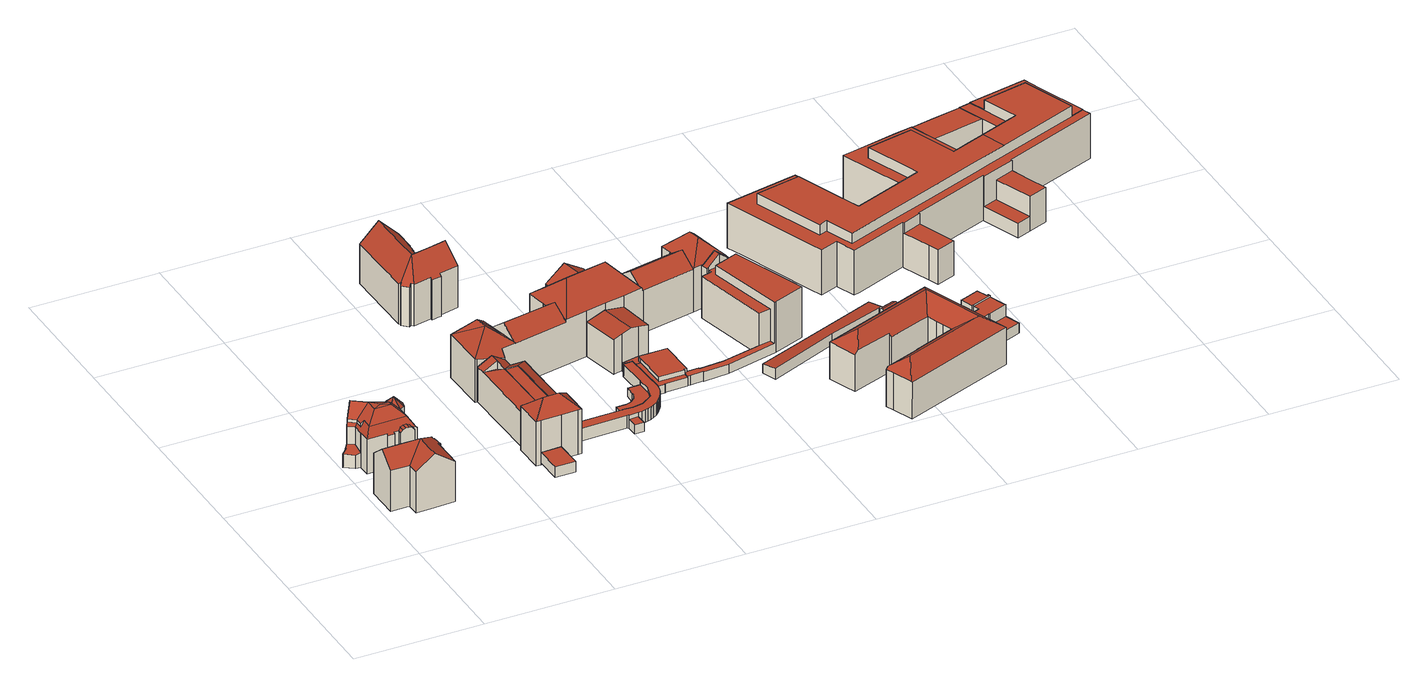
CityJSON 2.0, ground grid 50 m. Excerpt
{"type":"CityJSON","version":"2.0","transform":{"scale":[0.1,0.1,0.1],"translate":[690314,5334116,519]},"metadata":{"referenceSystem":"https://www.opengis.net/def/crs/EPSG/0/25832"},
"CityObjects":{
"building1":{"type":"Building","attributes":{"Gemeindeschluessel":"09162000","HoeheDach":"542.430","HoeheGrund":"520.600","Methode":"2000","NiedrigsteTraufeDesGebaeudes":"536.010","Geometrietyp2DReferenz":"3000","function":"31001_1000","roofType":"3100","measuredHeight":21.83,"storeysAboveGround":3},"geometry":[{"type":"MultiSurface","lod":"2","boundaries":[[[0,1,2,3,4,5]],[[6,7,8,9,10,11]],[[12,13,14,15,16,17]],[[18,19,20,21]],[[2,22,23,24,25,20,19,26,27,28,29,30,31,3]],[[32,26,19,18]],[[3,31,30,8,33,4]],[[1,34,35,23,22,2]],[[36,25,24,37]],[[9,8,30,38,39,10]],[[10,39,17,16,40,11]],[[4,33,8,7,41,5]],[[29,28,27,42,43,44,45,46]],[[47,48,49,50]],[[36,37,35,34,1,0,5,41,7,6,11,40,16,15,14,51,47,50,52,45,44,43,42,32,18,21]],[[37,24,23,35]],[[45,52,50,49,53,46]],[[21,20,25,36]],[[42,27,26,32]],[[51,14,13,54,48,47]],[[38,30,29,46,53,49,48,54,13,12,17,39]]],"semantics":{"surfaces":[{"type":"WallSurface"},{"type":"RoofSurface"},{"type":"GroundSurface"}],"values":[0,0,0,0,1,0,1,0,0,1,0,0,0,0,2,0,0,0,0,0,1]}}]},
"building2":{"type":"Building","attributes":{"Gemeindeschluessel":"09162000","HoeheDach":"542.230","HoeheGrund":"520.967","Methode":"2000","NiedrigsteTraufeDesGebaeudes":"526.419","Geometrietyp2DReferenz":"3000","function":"31001_3000","roofType":"3400","measuredHeight":21.26,"storeysAboveGround":3},"geometry":[{"type":"MultiSurface","lod":"2","boundaries":[[[55,56,57,58]],[[59,60,61,62]],[[63,64,65,66]],[[67,68,69,70]],[[62,61,71,72]],[[73,74,75,76]],[[77,78,79,80,81,82,83,84,85,86,87,88,89,90,91,92,93,94,95,96,97,59,62,72,98,99,100,101,102,103,67,70,104,105,106,107,108,109,110,111,112,113,114,115,116,117,118,119,120,63,66]],[[111,110,121,122,123,124]],[[125,126,127,128]],[[129,71,61,130,131,132,74,73]],[[103,133,68,67]],[[118,117,134,135,136,137]],[[138,139,140,141,142,143,144,145,146,147,148,149,150,151,152,153,154]],[[155,156,157]],[[158,159,160]],[[63,120,126,125,64]],[[161,162,95,94]],[[111,124,163,112]],[[164,165,166,167]],[[162,168,96,95]],[[104,169,170,105]],[[153,171,172,130]],[[171,159,158]],[[167,151,150,164]],[[173,174,175,156]],[[70,69,169,104]],[[137,136,176,177,178,156]],[[138,154,179,91,90]],[[82,146,145,83]],[[180,181,156]],[[171,158,172]],[[79,78,165,164,150,149]],[[182,176,136,135]],[[171,153,152,155,159]],[[102,183,133,103]],[[151,173,152]],[[84,144,143,85]],[[184,185,186,170,169,69,68,133,183,187]],[[188,189,190,191,192,193,194]],[[114,178,177,115]],[[92,195,196,56,55,197,198,93]],[[74,199,200,75]],[[175,127,126,180,156]],[[159,157,184,160]],[[88,140,139,89]],[[99,194,193,100]],[[157,122,121,201,202,203,185,184]],[[77,66,65,128,127,175]],[[142,141,87,86]],[[108,202,201,109]],[[112,163,204,113]],[[98,72,71,129,189,188]],[[190,73,76,191]],[[89,139,138,90]],[[152,156,155]],[[85,143,142,86]],[[148,147,81,80]],[[109,201,121,110]],[[81,147,146,82]],[[196,195,205,206]],[[101,192,191,76,75,200,207,187,183,102]],[[197,55,58,208]],[[160,184,187,207]],[[119,118,137,181]],[[159,155,157]],[[189,129,73,190]],[[128,65,64,125]],[[92,91,179,205,195]],[[156,178,204,163]],[[98,188,194,99]],[[79,149,148,80]],[[116,209,134,117]],[[131,210,132]],[[120,119,181,180,126]],[[93,198,161,94]],[[132,210,199,74]],[[152,173,156]],[[83,145,144,84]],[[199,160,207,200]],[[96,168,211,97]],[[56,196,206,57]],[[211,60,59,97]],[[157,123,122]],[[198,197,208,161]],[[166,174,173,151,167]],[[135,134,209,182]],[[87,141,140,88]],[[172,158,160]],[[107,106,186,185,203]],[[210,131,130,172,160,199]],[[107,203,202,108]],[[105,170,186,106]],[[113,204,178,114]],[[78,77,175,174,166,165]],[[116,115,177,176,182,209]],[[100,193,192,101]],[[211,168,162,161,208,58,57,206,205,179,154,153,130,61,60]],[[181,137,156]],[[156,163,124,123,157]]],"semantics":{"surfaces":[{"type":"RoofSurface"},{"type":"WallSurface"},{"type":"GroundSurface"}],"values":[0,1,1,1,1,0,2,1,1,0,1,1,0,0,0,1,1,1,0,1,1,0,0,1,0,1,0,1,1,0,0,1,1,0,1,1,1,0,0,1,1,1,0,0,1,1,0,1,1,1,1,1,1,1,0,1,1,1,1,0,1,0,0,1,0,1,0,1,0,1,1,1,1,1,1,1,0,1,0,1,0,1,1,0,1,0,1,0,1,0,1,1,1,1,1,1,0,0,0]}}]},
"building3":{"type":"Building","attributes":{"Gemeindeschluessel":"09162000","HoeheDach":"524.712","HoeheGrund":"520.407","Methode":"1000","NiedrigsteTraufeDesGebaeudes":"524.712","Geometrietyp2DReferenz":"3000","function":"31001_3051","roofType":"1000","measuredHeight":4.3,"storeysAboveGround":4},"geometry":[{"type":"MultiSurface","lod":"2","boundaries":[[[212,213,214,215]],[[216,217,213,212]],[[215,214,218,219]],[[215,219,216,212]],[[213,217,218,214]],[[219,218,217,216]]],"semantics":{"surfaces":[{"type":"WallSurface"},{"type":"GroundSurface"},{"type":"RoofSurface"}],"values":[0,0,0,1,2,0]}}]},
"building4":{"type":"Building","attributes":{"Gemeindeschluessel":"09162000","HoeheDach":"542.593","HoeheGrund":"519.636","Methode":"2000","NiedrigsteTraufeDesGebaeudes":"537.612","Geometrietyp2DReferenz":"3000","function":"31001_3051","roofType":"9999","measuredHeight":22.96,"storeysAboveGround":4},"geometry":[{"type":"MultiSurface","lod":"2","boundaries":[[[220,221,222,223]],[[224,225,226,227]],[[228,229,230,231,232,233,220,223,224,227,234]],[[235,236,237]],[[229,238,239,230]],[[223,222,225,224]],[[221,240,241,242,243,244]],[[228,237,238,229]],[[232,241,240,233]],[[231,242,241,232]],[[227,226,235,234]],[[233,240,221,220]],[[226,225,222,221,244,236,235]],[[231,230,239,243,242]],[[236,244,243,239,238,237]],[[228,234,235,237]]],"semantics":{"surfaces":[{"type":"WallSurface"},{"type":"GroundSurface"},{"type":"RoofSurface"}],"values":[0,0,1,2,0,0,2,0,0,0,0,0,2,0,2,0]}}]},
"building5":{"type":"Building","attributes":{"Gemeindeschluessel":"09162000","HoeheDach":"537.420","HoeheGrund":"520.162","Methode":"2000","NiedrigsteTraufeDesGebaeudes":"534.260","Geometrietyp2DReferenz":"3000","function":"31001_3051","roofType":"2100","measuredHeight":17.26,"storeysAboveGround":3},"geometry":[{"type":"MultiSurface","lod":"2","boundaries":[[[245,246,247]],[[248,249,250,251]],[[252,253,254,255]],[[251,256,257,254]],[[258,259,246,257,256]],[[260,252,255,261]],[[262,249,248,253,252,260,263,264]],[[248,251,254,253]],[[265,266,267,259,258]],[[255,254,257,261]],[[257,245,247]],[[262,266,265,268,250,249]],[[256,268,265,258]],[[262,264,247,267,266]],[[247,246,259,267]],[[257,246,245]],[[251,250,268,256]],[[261,257,263,260]],[[247,264,263,257]]],"semantics":{"surfaces":[{"type":"WallSurface"},{"type":"RoofSurface"},{"type":"GroundSurface"}],"values":[0,0,0,1,1,1,0,1,0,0,1,2,0,0,1,0,0,0,1]}}]},
"building6":{"type":"Building","attributes":{"Gemeindeschluessel":"09162000","HoeheDach":"543.730","HoeheGrund":"520.190","Methode":"1000","NiedrigsteTraufeDesGebaeudes":"536.217","Geometrietyp2DReferenz":"3000","function":"31001_1000","roofType":"3100","measuredHeight":23.54,"storeysAboveGround":4},"geometry":[{"type":"MultiSurface","lod":"2","boundaries":[[[269,270,271,272,273,274,275,276,277,278,279]],[[280,270,269,281]],[[282,283,279,278,284,285]],[[286,287,288,289,290,291]],[[277,276,292,288,287,286,293,278]],[[294,283,282,295]],[[296,293,286,291,297,298]],[[299,300,301,273,272,271]],[[302,303,304,305]],[[281,269,279,283,294]],[[295,282,285,306]],[[307,308,309,310]],[[311,301,300,299,280,281,294,295,306,312,302,305,313,314,315,307,310,316,317,318,319,320,298,297,291,290,289,321,322,323]],[[303,284,278,324,325,326,327,304]],[[311,274,273,301]],[[310,309,328,316]],[[285,284,303,302,312,306]],[[304,327,326,314,313,305]],[[293,296,329,330,331,332,328,309,308,325,324,278]],[[318,331,330,319]],[[329,296,298,320,319,330]],[[325,308,307,315,314,326]],[[275,323,322,321,292,276]],[[317,332,331,318]],[[323,275,274,311]],[[299,271,270,280]],[[316,328,332,317]],[[289,288,292,321]]],"semantics":{"surfaces":[{"type":"RoofSurface"},{"type":"WallSurface"},{"type":"GroundSurface"}],"values":[0,1,0,1,0,1,1,1,1,1,1,1,2,0,1,1,1,1,0,1,1,1,1,1,1,1,1,1]}}]},
"building7":{"type":"Building","attributes":{"Gemeindeschluessel":"09162000","HoeheDach":"525.334","HoeheGrund":"519.959","Methode":"2000","NiedrigsteTraufeDesGebaeudes":"523.297","Geometrietyp2DReferenz":"3000","function":"31001_3051","roofType":"1000","measuredHeight":5.38,"storeysAboveGround":1},"geometry":[{"type":"MultiSurface","lod":"2","boundaries":[[[333,334,335,336]],[[337,338,339,340,341,342,343,344,345]],[[346,347,348,349]],[[350,351,352,353]],[[354,355,356,357]],[[358,359,360,361]],[[362,363,364,365]],[[342,366,367,343]],[[368,369,370,371]],[[372,361,360,373,374,375,376,377]],[[378,338,337,379]],[[380,381,382,383,384,385]],[[386,387,388,389,337,345,390,391,392,393]],[[394,395,396,397]],[[398,399,355,354]],[[400,401,402,403]],[[404,405,406,378,379,407,408,409,346,349,394,397,410,411,412,413,362,365,414,402,401,415,416,417,418,419,420,421,422,423,424,425,426,368,371,427,428,398,354,357,429,358,361,372,381,380,430,431,333,336]],[[422,432,433,423]],[[434,435,436,437]],[[374,393,392,375]],[[421,438,432,422]],[[439,440,441,442]],[[415,443,444,416]],[[445,367,366,335,334,446,447,385,384,448]],[[349,348,395,394]],[[407,379,337,389,388,387,449]],[[410,450,451,411]],[[425,452,453,426]],[[416,444,454,417]],[[408,455,456,409]],[[405,340,339,406]],[[404,336,335,366,342,341]],[[457,458,459,460]],[[377,376,391,390,461,462,383,382]],[[424,463,452,425]],[[412,464,465,413]],[[427,466,467,428]],[[442,441,458,457]],[[417,454,468,418]],[[430,447,446,431]],[[419,469,470,420]],[[374,373,386,393]],[[365,364,435,414]],[[411,451,464,412]],[[429,357,356,353,352,471]],[[386,373,360,359,471,352,351,459,458,441,440,470,469,468,454,444,443,436,435,364,363,465,464,451,450,396,395,348,347,456,455,449,387]],[[429,471,359,358]],[[404,341,340,405]],[[409,456,347,346]],[[402,414,435,434,403]],[[466,370,369,453,452,463,433,432,438,439,442,457,460,350,353,356,355,399,467]],[[377,382,381,372]],[[397,396,450,410]],[[462,448,384,383]],[[413,465,363,362]],[[376,375,392,391]],[[343,367,445,344]],[[437,436,443,415,401,400]],[[426,453,369,368]],[[421,420,470,440,439,438]],[[431,446,334,333]],[[460,459,351,350]],[[400,403,434,437]],[[418,468,469,419]],[[406,339,338,378]],[[461,344,445,448,462]],[[407,449,455,408]],[[466,427,371,370]],[[423,433,463,424]],[[428,467,399,398]],[[390,345,344,461]],[[380,385,447,430]]],"semantics":{"surfaces":[{"type":"WallSurface"},{"type":"RoofSurface"},{"type":"GroundSurface"}],"values":[0,1,0,0,0,0,0,0,0,0,0,0,0,0,0,0,2,0,0,1,0,0,0,1,0,0,0,0,0,0,0,0,0,1,0,0,0,0,0,0,0,0,0,0,0,1,0,0,0,0,1,0,0,0,0,0,0,0,0,0,0,0,1,0,0,0,0,0,0,0,0,0]}}]},
"building8":{"type":"Building","attributes":{"Gemeindeschluessel":"09162000","HoeheDach":"535.919","HoeheGrund":"520.184","Methode":"1000","NiedrigsteTraufeDesGebaeudes":"534.126","Geometrietyp2DReferenz":"3000","function":"31001_3051","roofType":"3100","measuredHeight":15.73,"storeysAboveGround":3},"geometry":[{"type":"MultiSurface","lod":"2","boundaries":[[[472,473,474,475]],[[476,477,478,479]],[[480,481,482,483,474,473]],[[484,475,474,483,485]],[[477,485,483,482,478]],[[484,476,479,486,487,472,475]],[[484,485,477,476]],[[473,472,487,480]],[[486,479,478,482,481]],[[480,487,486,481]]],"semantics":{"surfaces":[{"type":"WallSurface"},{"type":"RoofSurface"},{"type":"GroundSurface"}],"values":[0,0,1,0,1,2,0,0,0,0]}}]},
"building9":{"type":"Building","attributes":{"Gemeindeschluessel":"09162000","HoeheDach":"547.210","HoeheGrund":"520.149","Methode":"2000","NiedrigsteTraufeDesGebaeudes":"535.224","Geometrietyp2DReferenz":"3000","function":"31001_3051","roofType":"3100","measuredHeight":27.06,"storeysAboveGround":5},"geometry":[{"type":"MultiSurface","lod":"2","boundaries":[[[488,489,490,491]],[[492,493,494,495,496,497,498,499]],[[500,501,502,503]],[[504,505,506,507,508,509]],[[510,511,512,513]],[[514,508,507,515,516]],[[517,518,519,520,521,522]],[[523,524,525,526,527]],[[528,504,509,529,530]],[[531,532,533,534,535,536]],[[537,538,539,540]],[[514,541,542,529,509,508]],[[543,544,545,546,547]],[[548,536,535,549,497,496]],[[550,533,532,551,552,502,501]],[[493,543,547,553,494]],[[554,555,520,556]],[[557,558,559,560]],[[561,562,563,513,512]],[[511,510,564,565]],[[566,567,568]],[[519,518,527,526]],[[569,570,571,572]],[[520,555,573,521]],[[504,528,550,501,500,574,564,510,513,563,524,523,575,576,577,578,579,580,581,544,543,493,492,582,583,584,569,572,557,560,505]],[[575,523,527,518,517]],[[585,586,587]],[[542,541,588,539,538]],[[555,554,589]],[[573,590,566,568,521]],[[506,559,558,515,507]],[[591,553,547,546,488,491,592,593]],[[563,562,525,524]],[[511,565,554,556,561,512]],[[550,528,530,534,533]],[[574,500,503,594]],[[577,576,522,521,568,567,595]],[[583,539,588,584]],[[555,589,585,587,590,573]],[[582,492,499,537,540]],[[556,520,519]],[[549,498,497]],[[572,571,558,557]],[[582,540,539,583]],[[548,531,536]],[[531,551,532]],[[556,519,526,525]],[[579,578,596,592,491]],[[490,580,579,491]],[[560,559,506,505]],[[545,544,581,597]],[[587,586,598,593,592,596,595,567,566]],[[517,522,576,575]],[[587,566,590]],[[574,594,598,586,585,589,554,565,564]],[[496,495,548]],[[581,580,490,489,597]],[[577,595,596,578]],[[594,503,502,552,591,593,598]],[[534,530,529,542,538,537,499,498,549]],[[534,549,535]],[[558,571,570,516,515]],[[488,546,545,597,489]],[[548,495,494,553,591,552,551,531]],[[562,561,556,525]],[[569,584,588,541,514,516,570]]],"semantics":{"surfaces":[{"type":"RoofSurface"},{"type":"WallSurface"},{"type":"GroundSurface"}],"values":[0,1,1,1,1,1,0,1,1,0,0,0,1,0,1,1,0,1,1,1,1,0,1,1,2,1,1,0,1,0,0,0,1,0,1,1,1,1,0,1,0,1,1,1,1,1,0,1,1,1,1,0,1,1,1,1,1,1,0,0,1,0,0,0,0,1]}}]},
"building10":{"type":"Building","attributes":{"Gemeindeschluessel":"09162000","HoeheDach":"527.992","HoeheGrund":"520.370","Methode":"1000","NiedrigsteTraufeDesGebaeudes":"526.233","Geometrietyp2DReferenz":"3000","function":"51009_1610","roofType":"3200","measuredHeight":7.62},"geometry":[{"type":"MultiSurface","lod":"2","boundaries":[[[599,600,601,602,603]],[[600,604,605,601]],[[604,606,607,605]],[[608,599,603,609]],[[603,602,605,607,609]],[[610,608,609,607,606]],[[601,605,602]],[[606,604,600,610]],[[608,610,600,599]]],"semantics":{"surfaces":[{"type":"RoofSurface"},{"type":"WallSurface"},{"type":"GroundSurface"}],"values":[0,0,1,1,1,2,0,1,1]}}]},
"building11":{"type":"Building","attributes":{"Gemeindeschluessel":"09162000","HoeheDach":"540.690","HoeheGrund":"520.239","Methode":"2000","NiedrigsteTraufeDesGebaeudes":"523.970","Geometrietyp2DReferenz":"3000","function":"31001_3051","roofType":"1000","measuredHeight":20.45,"storeysAboveGround":5},"geometry":[{"type":"MultiSurface","lod":"2","boundaries":[[[611,612,613,614]],[[615,616,617,618]],[[615,619,620,621,622,616]],[[623,624,625,626]],[[627,628,629,630]],[[615,618,623,626,631,632,627,630,633,611,614,634,635,636,637,638,639,640,641,642,643,619]],[[636,644,645,637]],[[635,646,644,636]],[[638,647,648,639]],[[632,649,628,627]],[[640,650,651,641]],[[634,652,653,646,635]],[[621,654,655,656,657,622]],[[637,645,647,638]],[[639,648,650,640]],[[621,620,658,659,660,654]],[[618,617,624,623]],[[631,661,649,632]],[[630,629,662,633]],[[657,656,653,652]],[[653,656,655,663,651,650,648,647,645,644,646]],[[661,625,624,617,616,622,657,652,613,612,662,629,628,649]],[[642,659,658,643]],[[614,613,652,634]],[[643,658,620,619]],[[655,654,660,663]],[[626,625,661,631]],[[642,641,651,663,660,659]],[[633,662,612,611]]],"semantics":{"surfaces":[{"type":"WallSurface"},{"type":"GroundSurface"},{"type":"RoofSurface"}],"values":[0,0,0,0,0,1,0,0,0,0,0,0,0,0,0,2,0,0,0,0,2,2,0,0,0,0,0,0,0]}}]},
"building12":{"type":"Building","attributes":{"Gemeindeschluessel":"09162000","HoeheDach":"525.466","HoeheGrund":"520.117","Methode":"1000","NiedrigsteTraufeDesGebaeudes":"523.372","Geometrietyp2DReferenz":"3000","function":"31001_3051","roofType":"3100","measuredHeight":5.35},"geometry":[{"type":"MultiSurface","lod":"2","boundaries":[[[664,665,666,667]],[[664,667,668,669,670,671,672,673]],[[674,675,676,677,678]],[[672,679,680,673]],[[671,670,676,675,681]],[[669,677,676,670]],[[679,672,671,681]],[[679,681,675,674,666,665,680]],[[668,667,666,674,678]],[[668,678,677,669]],[[665,664,673,680]]],"semantics":{"surfaces":[{"type":"WallSurface"},{"type":"GroundSurface"},{"type":"RoofSurface"}],"values":[0,1,2,0,0,0,0,2,0,0,0]}}]},
"building13":{"type":"Building","attributes":{"Gemeindeschluessel":"09162000","HoeheDach":"525.440","HoeheGrund":"520.100","Methode":"2000","NiedrigsteTraufeDesGebaeudes":"523.241","Geometrietyp2DReferenz":"3000","function":"31001_3051","roofType":"3100","measuredHeight":5.34},"geometry":[{"type":"MultiSurface","lod":"2","boundaries":[[[672,682,683,671]],[[684,685,686,687]],[[683,682,688,689,690]],[[691,671,683,690,692,693]],[[694,695,696,673,697,672,671,691,693,684,687,698,699,700]],[[692,690,689,701,686,685]],[[696,695,702,703,704,673]],[[693,692,685,684]],[[687,686,701,698]],[[695,694,700,705,706,702]],[[704,703,702,706,707,689,688]],[[708,705,700,699,698,701]],[[697,673,704,688,682,672]],[[707,706,705,708,701,689]]],"semantics":{"surfaces":[{"type":"WallSurface"},{"type":"RoofSurface"},{"type":"GroundSurface"}],"values":[0,0,1,0,2,1,0,0,0,0,1,0,0,1]}}]},
"building14":{"type":"Building","attributes":{"Gemeindeschluessel":"09162000","HoeheDach":"524.594","HoeheGrund":"520.230","Methode":"1000","NiedrigsteTraufeDesGebaeudes":"523.858","Geometrietyp2DReferenz":"3000","function":"31001_3051","roofType":"1000","measuredHeight":4.36},"geometry":[{"type":"MultiSurface","lod":"2","boundaries":[[[709,710,711,712]],[[713,714,715,716]],[[712,711,716,715,717,718]],[[713,710,709,719,720,714]],[[709,712,718,719]],[[718,717,720,719]],[[715,714,720,717]],[[710,713,716,711]]],"semantics":{"surfaces":[{"type":"WallSurface"},{"type":"RoofSurface"},{"type":"GroundSurface"}],"values":[0,0,1,2,0,0,0,0]}}]},
"building15":{"type":"Building","attributes":{"Gemeindeschluessel":"09162000","HoeheDach":"540.640","HoeheGrund":"520.641","Methode":"1000","NiedrigsteTraufeDesGebaeudes":"535.460","Geometrietyp2DReferenz":"3000","function":"31001_3051","roofType":"3100","measuredHeight":20,"storeysAboveGround":3},"geometry":[{"type":"MultiSurface","lod":"2","boundaries":[[[721,722,723,724,725,726,727,728]],[[729,730,731,732,733]],[[734,735,736,737]],[[738,739,740,741]],[[736,735,740,739,742,723,722,743]],[[736,743,744,737]],[[745,728,727,746]],[[747,748,749,750,751]],[[733,732,752,753]],[[752,732,731,754,755,724,723]],[[742,739,738,756]],[[747,751,757,758]],[[746,727,726,759]],[[760,761,762,763]],[[742,756,764,765]],[[766,722,721,760,763,767,768]],[[725,724,755]],[[721,728,745,761,760]],[[749,748,744,743]],[[751,750,766,768,757]],[[769,758,757,768,767]],[[748,747,758,769,762,761,745,746,759,770,730,729,771,764,756,738,741,734,737,744]],[[741,740,735,734]],[[764,771,729,733,753,765]],[[770,759,726,725,755,754]],[[770,754,731,730]],[[766,750,749,743,722]],[[769,767,763,762]],[[752,723,742,765,753]]],"semantics":{"surfaces":[{"type":"RoofSurface"},{"type":"WallSurface"},{"type":"GroundSurface"}],"values":[0,1,1,1,0,1,1,1,0,0,1,1,1,1,1,0,0,1,1,0,1,2,1,1,1,1,0,1,0]}}]},
"building16":{"type":"Building","attributes":{"Gemeindeschluessel":"09162000","HoeheDach":"524.810","HoeheGrund":"520.620","Methode":"2000","NiedrigsteTraufeDesGebaeudes":"523.259","Geometrietyp2DReferenz":"3000","function":"31001_3051","roofType":"3100","measuredHeight":4.19},"geometry":[{"type":"MultiSurface","lod":"2","boundaries":[[[772,773,774,775,776,777]],[[776,778,779,777]],[[780,781,782,783,784]],[[774,781,780,775]],[[784,783,785,779,778]],[[777,779,785,772]],[[775,780,784,778,776]],[[773,782,781,774]],[[772,785,783,782,773]]],"semantics":{"surfaces":[{"type":"GroundSurface"},{"type":"WallSurface"},{"type":"RoofSurface"}],"values":[0,1,2,1,2,1,1,1,1]}}]},
"building17":{"type":"Building","attributes":{"Gemeindeschluessel":"09162000","HoeheDach":"530.050","HoeheGrund":"520.575","Methode":"2000","NiedrigsteTraufeDesGebaeudes":"529.500","Geometrietyp2DReferenz":"3000","function":"31001_3051","roofType":"1000","measuredHeight":9.47,"storeysAboveGround":2},"geometry":[{"type":"MultiSurface","lod":"2","boundaries":[[[738,786,787,788]],[[789,790,791,792]],[[793,789,792,794,795,796,797,798,799,800,801,802,803,804,737,734,741,738,788]],[[802,805,806,803]],[[734,807,808,741]],[[793,809,810,811,790,789]],[[801,812,805,802]],[[799,813,814,800]],[[792,791,815,794]],[[788,787,809,793]],[[795,816,817,796]],[[818,819,811,810]],[[797,820,821,798]],[[800,814,812,801]],[[798,821,819,818,813,799]],[[741,808,786,738]],[[804,822,823,737]],[[737,823,807,734]],[[803,806,822,804]],[[808,807,823,822,806,805,812,814,813,818,810,809,787,786]],[[796,817,820,797]],[[791,790,811,819,821,820,817,816,815]],[[794,815,816,795]]],"semantics":{"surfaces":[{"type":"WallSurface"},{"type":"GroundSurface"},{"type":"RoofSurface"}],"values":[0,0,1,0,0,0,0,0,0,0,0,0,0,0,0,0,0,0,0,2,0,2,0]}}]},
"building18":{"type":"Building","attributes":{"Gemeindeschluessel":"09162000","HoeheDach":"524.820","HoeheGrund":"520.700","Methode":"2000","NiedrigsteTraufeDesGebaeudes":"524.820","Geometrietyp2DReferenz":"3000","function":"51009_1610","roofType":"1000","measuredHeight":4.12},"geometry":[{"type":"MultiSurface","lod":"2","boundaries":[[[824,825,826,827]],[[828,829,830,831]],[[825,830,829,826]],[[827,826,829,828]],[[827,828,831,824]],[[831,830,825,824]]],"semantics":{"surfaces":[{"type":"WallSurface"},{"type":"RoofSurface"},{"type":"GroundSurface"}],"values":[0,0,1,0,2,0]}}]},
"building19":{"type":"Building","attributes":{"Gemeindeschluessel":"09162000","HoeheDach":"525.320","HoeheGrund":"520.820","Methode":"2000","NiedrigsteTraufeDesGebaeudes":"525.320","Geometrietyp2DReferenz":"3000","function":"51009_1610","roofType":"1000","measuredHeight":4.5},"geometry":[{"type":"MultiSurface","lod":"2","boundaries":[[[832,833,834,835]],[[836,837,834,833]],[[838,837,836,839]],[[839,836,833,832]],[[832,835,838,839]],[[835,834,837,838]]],"semantics":{"surfaces":[{"type":"WallSurface"},{"type":"RoofSurface"},{"type":"GroundSurface"}],"values":[0,1,0,0,2,0]}}]},
"building20":{"type":"Building","attributes":{"Gemeindeschluessel":"09162000","HoeheDach":"523.554","HoeheGrund":"520.495","Methode":"2000","NiedrigsteTraufeDesGebaeudes":"523.554","Geometrietyp2DReferenz":"3000","function":"31001_9998","roofType":"1000","measuredHeight":3.06,"storeysAboveGround":1},"geometry":[{"type":"MultiSurface","lod":"2","boundaries":[[[840,841,842,843]],[[844,845,846,847]],[[844,847,840,843]],[[847,846,841,840]],[[842,841,846,845]],[[843,842,845,844]]],"semantics":{"surfaces":[{"type":"WallSurface"},{"type":"GroundSurface"},{"type":"RoofSurface"}],"values":[0,0,1,0,2,0]}}]},
"building21":{"type":"Building","attributes":{"Gemeindeschluessel":"09162000","HoeheDach":"542.542","HoeheGrund":"520.084","Methode":"2000","NiedrigsteTraufeDesGebaeudes":"523.720","Geometrietyp2DReferenz":"3000","function":"31001_3051","roofType":"1000","measuredHeight":22.46,"storeysAboveGround":5},"geometry":[{"type":"MultiSurface","lod":"2","boundaries":[[[848,849,850,851,852,853]],[[854,855,856,857]],[[858,859,860,861,862,863]],[[864,865,866,867]],[[868,869,870,871,872,873]],[[874,875,876,877]],[[856,855,878,879,880]],[[881,882,883,884,885,851,850]],[[886,887,888,889,890,891,892,893]],[[892,894,863,862,895,893]],[[896,897,898,899]],[[900,901,902,903]],[[904,867,866,905,906,907,908]],[[909,910,911,912,913,914]],[[915,916,917,918,919,920]],[[921,922,923,924,925,926,927,928]],[[929,930,865,931]],[[932,933,934,935,875,874]],[[936,937,938,929,931,939,940,941,942,943,944,854,857,945,946,947,948,949,888,887,886,893,895,862,861,860,950,951,952,953,954,955,956,957,958,959,960,961,962,963,964],[965,966,967,884,883,882,968]],[[969,864,867,904]],[[970,900,903,971]],[[972,973,974,975,976,901,900,970,977,978,979]],[[939,931,865,864,969]],[[980,981,982,983,984,985,986]],[[971,903,902,987]],[[948,988,989,949]],[[948,947,946,990,991,988]],[[921,992,993,922]],[[891,890,889,989,988,991,990,994,995,996,997,908,907,906,998,999,1000,1001,1002,1003,1004,1005,1006,910,909,914,896,899,872,871,870,1007,933,932,874,877,979,978,977,970,971,1008,1009,881,850,849,848,1010,1011,1012,1013,1014,1015,1016,1017,1018,859,858,863,894,892]],[[964,999,998,936]],[[949,989,889,888]],[[926,925,1000,999,964,963,962,961,927]],[[869,1019,934,933,1007,870]],[[920,1020,1021,915]],[[882,881,1009,968]],[[1014,1013,1012,1011,986,985,984,1022,1023,928,927,961,960,959,958,957,956,955,954]],[[918,971,1024,1022,984,983,919]],[[995,879,878,944,943,942,996]],[[897,913,912,911,1025,1026,1027,1028,1029,974,973,972,876,875,935,934,1019,869,868,873,898]],[[910,1006,1005,1004,1003,1002,1001,1000,925,924,1030,1029,1028,1027,1026,1025,911]],[[914,913,897,896]],[[860,859,1018,950]],[[1031,1032,1020,920,919,983,982,981,980]],[[917,1008,971,918]],[[865,930,1033,905,866]],[[853,852,851,885,1021,1020,1032,1031]],[[1034,1030,924,923,922,993]],[[1029,1030,1034,993,992,1035,976,975,974]],[[877,876,972,979]],[[945,857,856,880,994,990,946]],[[899,898,873,872]],[[1024,971,987,1036,1023,1022]],[[1036,987,902,901,976,1035,992,921,928,1023]],[[906,905,1033,930,929,938,937,936,998]],[[940,939,969,904,908,997,941]],[[879,995,994,880]],[[944,878,855,854]],[[950,1018,1017,951]],[[941,997,996,942]],[[1010,848,853,1031,980,986,1011]],[[953,952,951,1017,1016,1015,1014,954]],[[965,968,1009,1008,917,916,966]],[[884,967,966,916,915,1021,885]]],"semantics":{"surfaces":[{"type":"WallSurface"},{"type":"RoofSurface"},{"type":"GroundSurface"}],"values":[0,0,0,0,0,0,1,0,0,0,0,1,0,0,1,1,0,0,2,1,0,0,0,1,0,0,0,0,1,0,0,0,0,0,0,0,0,0,1,0,0,0,0,0,1,1,0,1,0,0,0,1,0,0,0,0,0,0,0,0,0,0,0]}}]}
},
"vertices":[
[174,227,16],[252,229,16],[252,229,179],[174,227,234],[100,225,182],[100,225,16],[95,271,16],[99,271,16],[99,271,182],[95,271,182],[26,270,182],[26,270,16],[92,400,181],[101,400,181],[101,400,16],[92,400,16],[24,399,16],[24,399,181],[254,395,16],[254,395,176],[262,387,170],[262,387,16],[252,271,179],[250,358,179],[258,359,174],[263,365,170],[249,395,179],[249,402,179],[248,402,180],[245,402,182],[172,336,234],[173,269,234],[249,395,16],[99,268,182],[252,271,16],[250,358,16],[263,365,16],[258,359,16],[93,335,234],[25,334,234],[25,334,16],[99,268,16],[249,402,16],[248,402,16],[245,402,16],[177,401,16],[177,401,181],[100,411,16],[100,411,172],[177,413,172],[177,413,16],[101,402,16],[177,403,16],[177,403,180],[101,402,180],
[200,502,173],[211,502,173],[211,526,173],[200,525,173],[135,517,20],[135,517,160],[57,516,159],[57,516,20],[250,633,20],[250,633,78],[251,626,78],[251,626,20],[117,706,20],[117,706,162],[142,689,162],[142,689,20],[57,563,160],[57,563,20],[56,605,159],[64,608,172],[36,628,172],[32,623,159],[248,624,20],[246,597,20],[242,597,20],[242,589,20],[247,590,20],[248,578,20],[244,578,20],[244,560,20],[248,561,20],[248,551,20],[244,551,20],[244,534,20],[248,534,20],[249,518,20],[233,518,20],[233,502,20],[178,501,20],[178,517,20],[162,517,20],[162,513,20],[135,513,20],[37,563,20],[1,589,20],[22,605,20],[18,604,20],[107,719,20],[119,710,20],[144,691,20],[157,682,20],[155,680,20],[179,667,20],[181,669,20],[195,661,20],[194,657,20],[201,655,20],[201,659,20],[203,660,20],[218,657,20],[225,653,20],[227,655,20],[236,650,20],[234,647,20],[240,642,20],[245,633,20],[194,657,166],[195,657,166],[195,657,191],[201,655,197],[245,633,78],[245,633,191],[248,624,191],[248,624,78],[57,563,159],[77,538,195],[77,579,195],[64,579,172],[119,710,156],[236,650,78],[234,648,78],[234,648,191],[234,647,192],[249,518,152],[248,534,152],[244,534,159],[244,551,159],[248,551,152],[248,561,152],[244,560,159],[244,578,159],[248,578,152],[247,590,153],[242,589,161],[242,597,161],[243,597,159],[243,605,159],[220,588,195],[220,539,195],[244,518,159],[198,610,214],[212,621,230],[180,647,191],[149,596,232],[181,598,230],[117,628,230],[178,517,159],[162,517,159],[201,659,194],[243,597,78],[246,597,78],[247,621,78],[243,605,78],[162,513,153],[144,691,156],[157,682,157],[181,580,230],[118,580,230],[243,605,191],[247,621,191],[248,624,192],[226,653,191],[225,653,191],[218,657,192],[233,518,159],[245,634,191],[240,642,192],[226,653,78],[107,719,155],[145,664,191],[157,679,160],[155,680,160],[94,701,191],[37,563,74],[57,563,78],[56,605,88],[32,623,88],[18,604,81],[22,605,82],[1,589,74],[233,502,159],[222,502,169],[189,502,169],[178,501,159],[64,608,184],[36,628,184],[195,661,160],[181,669,158],[179,667,163],[203,660,192],[233,517,159],[222,523,169],[66,666,230],[188,523,169],[227,655,78],[64,579,184],[135,513,153],
[628,216,14],[628,216,57],[626,322,57],[626,322,14],[707,217,14],[707,217,57],[704,324,57],[704,324,14],
[784,326,6],[784,326,186],[769,325,186],[769,325,6],[704,324,6],[704,324,186],[626,322,186],[626,322,6],[605,437,6],[614,437,6],[774,440,6],[782,441,6],[782,431,6],[782,390,6],[607,322,6],[607,322,186],[663,381,236],[605,437,186],[614,437,186],[774,440,186],[782,390,186],[782,431,186],[782,441,186],[781,441,186],[725,382,236],
[661,731,153],[661,731,184],[607,730,153],[774,440,153],[774,440,12],[767,733,12],[767,733,153],[719,439,181],[719,439,184],[714,675,184],[714,675,181],[712,732,153],[662,674,184],[711,772,153],[660,771,184],[668,438,181],[662,674,181],[614,437,12],[668,438,184],[614,437,153],[711,772,12],[606,771,12],[606,771,153],[712,732,12],
[627,1300,181],[698,1314,181],[699,1306,174],[733,1313,174],[737,1314,174],[735,1322,181],[813,1338,181],[800,1409,247],[731,1395,247],[657,1380,247],[627,1300,182],[698,1314,12],[627,1300,12],[610,1301,173],[617,1308,182],[589,1326,178],[586,1322,173],[725,1464,184],[730,1472,178],[733,1477,174],[733,1477,12],[730,1472,12],[725,1464,12],[785,1487,175],[719,1463,184],[617,1308,12],[610,1301,12],[710,1461,193],[719,1463,12],[710,1461,12],[699,1306,12],[733,1313,12],[737,1314,12],[592,1330,12],[592,1330,181],[585,1336,174],[585,1336,12],[586,1322,12],[727,1626,12],[727,1626,173],[728,1626,172],[728,1626,12],[735,1322,12],[589,1326,12],[583,1447,12],[580,1624,12],[653,1625,12],[729,1537,12],[722,1537,12],[721,1492,12],[707,1478,12],[708,1473,12],[785,1487,12],[800,1409,12],[813,1338,12],[656,1462,247],[653,1625,247],[580,1624,174],[583,1447,174],[729,1537,173],[708,1473,195],[707,1478,196],[721,1492,181],[722,1537,180],
[1306,570,10],[1306,570,63],[1296,570,63],[1296,570,10],[1170,522,45],[1171,537,45],[1207,537,45],[1207,540,45],[1296,542,45],[1296,563,45],[1196,563,45],[1194,697,45],[1162,697,45],[1153,467,10],[1153,467,61],[1146,455,61],[1146,455,10],[1133,521,45],[1133,521,61],[1130,574,61],[1130,574,45],[1082,540,10],[1082,540,45],[1082,574,45],[1082,574,10],[1127,696,10],[1127,696,61],[1141,696,61],[1141,696,10],[1063,399,10],[1063,399,61],[1049,396,61],[1049,396,10],[1296,563,63],[1196,563,63],[1067,500,10],[1067,500,45],[1072,507,45],[1072,507,10],[1138,728,10],[1140,696,61],[1140,696,51],[1139,712,51],[1139,712,43],[1138,728,43],[1171,537,10],[1170,522,10],[1210,713,10],[1209,743,10],[1209,743,43],[1209,714,43],[1209,714,63],[1210,713,63],[1162,697,61],[1170,519,61],[1170,519,43],[1170,522,43],[1162,697,43],[1161,713,43],[1161,713,49],[1162,697,49],[1137,443,10],[1137,443,61],[1127,433,61],[1127,433,10],[1082,531,10],[1082,531,45],[999,351,45],[999,351,10],[1035,351,10],[1035,351,45],[1296,542,10],[1207,540,10],[1207,537,10],[1168,508,10],[1165,494,10],[1160,480,10],[1116,423,10],[1103,415,10],[1091,408,10],[1077,403,10],[1034,395,10],[998,394,10],[992,394,10],[782,390,10],[782,431,10],[992,435,10],[995,435,10],[994,483,10],[1028,483,10],[1037,484,10],[1045,487,10],[1053,490,10],[1060,495,10],[1077,515,10],[1080,523,10],[1131,574,10],[1304,715,10],[1306,573,10],[1028,483,45],[1037,484,45],[1034,395,45],[1034,395,61],[998,393,61],[998,393,45],[994,483,45],[995,437,45],[995,437,61],[1034,434,61],[1034,434,45],[998,394,61],[992,394,61],[1194,697,63],[1306,573,63],[1304,715,63],[1193,713,63],[1168,508,61],[1116,423,61],[1103,415,61],[1053,490,45],[1060,495,45],[782,390,61],[1165,494,61],[1160,480,61],[1076,441,45],[1076,441,61],[1120,472,61],[1120,472,45],[1194,697,43],[1193,713,43],[1045,487,45],[1091,408,61],[1077,403,61],[1077,515,45],[1080,523,45],[782,431,61],[992,435,61],[995,435,61],[1131,574,61],
[1249,750,12],[1249,750,153],[1209,743,162],[1209,743,12],[1101,720,12],[1101,720,152],[1070,863,152],[1070,863,12],[1226,894,151],[1151,880,168],[1146,879,169],[1176,736,169],[1138,728,12],[1138,728,160],[1151,880,12],[1226,894,12],
[1116,1019,248],[1100,1098,248],[1021,1082,196],[1025,1065,196],[1499,1083,11],[1280,1039,11],[1280,1039,195],[1280,1039,194],[1280,1039,182],[1497,1083,182],[1497,1083,185],[1499,1083,187],[1151,880,11],[1226,894,11],[1226,894,196],[1151,880,196],[1558,962,11],[1565,932,11],[1565,932,187],[1559,959,186],[1559,959,185],[1558,962,188],[711,772,11],[711,772,162],[606,771,184],[606,771,11],[1661,979,185],[1610,969,228],[1661,979,187],[736,944,189],[730,977,188],[670,903,253],[756,870,185],[743,931,185],[740,930,188],[730,979,11],[593,951,11],[593,951,185],[594,951,186],[730,979,186],[1525,955,11],[1527,956,188],[1525,955,187],[1303,924,194],[1306,911,184],[1309,911,184],[1523,955,185],[1511,1017,231],[1293,974,231],[1490,1131,187],[1570,1079,253],[1626,1160,185],[1490,1132,186],[1661,981,186],[1580,1034,253],[1265,1113,11],[1183,1097,11],[1183,1097,195],[1184,1097,195],[1265,1113,194],[1283,1023,194],[1498,1080,185],[1309,911,11],[1306,911,194],[1304,910,196],[1265,1113,195],[769,806,185],[768,809,185],[676,851,253],[1616,942,11],[1616,942,228],[1570,933,191],[1570,933,11],[598,771,186],[597,771,185],[597,771,11],[710,794,11],[710,794,186],[961,959,194],[958,974,194],[958,974,182],[1667,953,11],[1667,953,187],[1661,951,192],[1661,951,11],[756,870,232],[1070,863,11],[736,944,11],[740,930,11],[959,974,11],[944,1048,11],[1025,1065,11],[1021,1082,11],[1180,1115,11],[1490,1132,11],[1626,1160,11],[1661,982,11],[984,847,184],[984,847,194],[981,860,194],[1661,982,186],[769,806,182],[971,910,232],[1205,995,282],[945,1049,196],[1043,963,282],[1070,863,196],[959,974,195],[944,1048,195],[1180,1115,195],[985,847,196],
[1076,1090,72],[1103,1095,90],[1098,1118,90],[1066,1139,73],[1066,1139,72],[1129,1100,72],[1119,1150,72],[1129,1100,14],[1119,1150,14],[1076,1090,14],[1066,1139,14],[1103,1095,14],
[1354,569,12],[1354,569,50],[1455,576,50],[1455,576,12],[1456,548,12],[1456,548,50],[1357,542,50],[1357,542,12],[1661,597,12],[1661,597,217],[1655,596,217],[1655,596,50],[1357,545,12],[1357,545,50],[1307,542,50],[1307,542,12],[1306,570,12],[1306,570,50],[1306,573,50],[1306,573,12],[1296,542,12],[1296,570,12],[1354,574,12],[1603,609,12],[1531,908,12],[1573,918,12],[1570,933,12],[1616,942,12],[1661,951,12],[1665,939,12],[1671,941,12],[1766,690,12],[1783,644,12],[1573,918,181],[1570,933,181],[1531,908,181],[1616,942,181],[1661,951,181],[1296,570,50],[1665,939,181],[1671,941,181],[1603,609,50],[1603,609,181],[1579,897,217],[1579,897,181],[1649,618,181],[1649,618,50],[1783,644,217],[1766,690,217],[1674,933,217],[1296,542,50],[1354,574,50],[1674,933,181],
[1502,1195,11],[1502,1195,44],[1442,1182,44],[1442,1182,11],[1433,1224,11],[1493,1237,11],[1570,1252,11],[1576,1220,11],[1581,1221,11],[1583,1211,11],[1437,1204,65],[1574,1231,65],[1570,1252,44],[1493,1237,44],[1433,1224,44],[1581,1221,54],[1583,1211,44],[1576,1220,54],
[1581,1221,52],[1576,1220,52],[1568,1259,11],[1568,1259,42],[1614,1268,42],[1614,1268,11],[1582,1215,46],[1599,1239,64],[1573,1234,64],[1573,1234,11],[1570,1253,48],[1570,1253,11],[1610,1185,11],[1589,1181,11],[1583,1210,11],[1582,1215,11],[1619,1269,11],[1629,1219,11],[1635,1190,11],[1619,1269,42],[1589,1181,46],[1583,1210,46],[1583,1211,46],[1635,1190,42],[1610,1185,64],[1604,1214,64],[1629,1219,42],
[1584,445,12],[1854,556,12],[1854,556,55],[1584,445,56],[2074,632,12],[2084,636,12],[2084,636,56],[2074,632,56],[2063,692,49],[1562,500,49],[1562,500,12],[2063,692,12],
[2160,248,165],[2246,210,216],[2158,442,216],[2119,354,165],[2120,354,165],[2121,354,166],[2135,315,165],[2145,288,165],[1790,247,16],[1948,304,16],[1948,304,175],[1805,253,178],[1790,247,165],[2270,336,16],[2270,336,165],[2273,328,165],[2273,328,16],[2256,373,16],[2256,373,165],[2260,362,165],[2260,362,16],[2197,529,165],[2331,173,165],[2331,173,16],[2145,288,16],[2135,315,16],[1855,83,16],[1887,4,16],[1887,4,165],[1885,7,168],[1855,83,167],[1835,319,216],[1749,358,166],[1953,293,166],[2093,344,165],[2197,529,16],[1843,115,167],[1843,115,16],[2121,354,16],[2160,247,165],[2160,247,16],[1994,184,16],[1994,184,165],[1748,359,16],[1748,359,165],[1921,87,216],[1998,173,175],[1851,118,174],[1998,173,16],[1953,293,16],[1776,283,16],
[2136,655,16],[2151,615,16],[2090,593,16],[2086,603,16],[2074,632,16],[2084,636,16],[2074,632,52],[2084,636,52],[2086,603,49],[2090,593,43],[2151,615,43],[2141,640,58],[2080,618,58],[2136,655,52],
[2256,373,105],[2341,405,105],[2341,405,16],[2333,430,16],[2333,430,110],[2327,427,110],[2327,427,16],[2342,406,16],[2309,476,16],[2311,477,16],[2385,505,16],[2401,463,16],[2408,466,16],[2424,421,16],[2432,399,16],[2436,390,16],[2361,362,16],[2358,361,16],[2354,359,16],[2361,362,105],[2358,361,105],[2270,336,105],[2260,362,105],[2342,406,105],[2333,428,105],[2333,428,110],[2436,390,105],[2424,421,105],[2432,399,105],[2309,476,110],[2311,477,110],[2385,505,110],[2411,457,105],[2411,457,110],[2401,463,110],[2408,466,110],[2354,359,105],[2273,328,105],
[2384,302,17],[2384,302,58],[2361,362,58],[2361,362,17],[2436,390,17],[2436,390,58],[2458,330,58],[2458,330,17],
[2184,1094,18],[2184,1094,63],[2376,1167,63],[2376,1167,18],[2206,1037,63],[2398,1110,63],[2398,1110,18],[2206,1037,18],
[2302,1165,15],[2302,1165,46],[2266,1151,46],[2266,1151,15],[2238,1226,15],[2238,1226,46],[2274,1240,46],[2274,1240,15],
[2667,1219,193],[2744,1249,193],[2769,1258,193],[2769,1258,68],[2744,1249,68],[2667,1219,68],[2352,739,11],[2352,739,151],[2337,778,151],[2337,778,11],[2203,1043,193],[2206,1037,193],[2206,1037,11],[2203,1043,11],[2096,1326,11],[2096,1326,193],[2786,904,70],[2786,904,151],[2730,1052,151],[2730,1052,70],[2161,1027,235],[2174,993,235],[2174,993,193],[2161,1027,193],[2075,1254,193],[2075,1254,235],[2370,1313,193],[2370,1313,235],[2550,1349,235],[2550,1349,193],[2426,768,151],[2370,916,151],[2295,887,151],[2771,1252,193],[2771,1252,11],[2769,1258,11],[2737,1342,11],[2737,1342,68],[1834,1206,11],[1947,907,11],[1966,858,11],[1966,858,193],[1947,907,193],[1834,1206,193],[1810,1270,193],[1810,1270,11],[2051,1317,193],[2051,1317,11],[2001,946,193],[2001,946,235],[1898,1219,235],[1898,1219,193],[2871,1256,195],[2912,1271,195],[2898,1307,195],[2857,1292,195],[2674,1031,70],[2804,1080,151],[2804,1080,193],[2730,1052,193],[2674,1031,193],[2041,943,193],[2077,848,193],[2077,848,235],[2041,943,235],[2035,959,235],[2035,959,193],[2744,1344,47],[2827,1358,47],[2853,1290,47],[2857,1292,47],[2830,1363,47],[2743,1346,47],[2860,1409,195],[3036,1444,195],[3077,1334,195],[3112,1240,195],[3164,1260,195],[3090,1454,195],[3067,1516,195],[2836,1471,195],[2860,932,11],[2860,932,151],[2786,904,11],[2438,1133,193],[2451,1098,193],[2451,1098,235],[2438,1133,235],[2802,1085,11],[2804,1080,11],[2831,1009,11],[2730,883,11],[2674,1031,11],[2672,1036,11],[2368,921,11],[2370,916,11],[2426,768,11],[2295,887,11],[2293,892,11],[2089,815,11],[2065,806,11],[2036,884,11],[2302,1073,11],[2398,1110,11],[2395,1116,11],[2395,1117,11],[2301,1366,11],[2346,1375,11],[2526,1411,11],[2590,1423,11],[2672,1439,11],[2792,1463,11],[2836,1471,11],[3067,1516,11],[3090,1454,11],[3164,1260,11],[3176,1227,11],[2853,1290,11],[2827,1358,11],[2744,1344,11],[2855,1284,11],[2730,883,70],[2871,1256,193],[2857,1292,193],[2621,1161,235],[2680,1183,235],[2758,1213,235],[2871,1256,235],[2912,1271,235],[2758,1213,193],[2680,1183,193],[2621,1161,193],[2627,1323,191],[2710,1339,191],[2743,1346,191],[2830,1363,191],[2792,1463,191],[2672,1439,191],[2590,1423,191],[2898,1307,193],[2065,806,193],[2036,884,193],[2293,892,193],[2089,815,193],[2860,1409,235],[3036,1444,235],[2295,887,193],[2370,916,193],[2368,921,193],[2672,1036,193],[2802,1085,193],[3176,1227,193],[3164,1260,193],[3112,1240,193],[2793,1119,193],[2715,1090,193],[2656,1067,193],[2487,1003,193],[2276,923,193],[2241,1018,193],[2853,1290,193],[2855,1284,193],[2627,1323,193],[2590,1423,193],[2526,1411,193],[2346,1375,193],[2301,1366,193],[2395,1117,193],[2395,1116,193],[2398,1110,193],[2302,1073,193],[2241,1018,235],[2743,1346,68],[2744,1344,68],[2792,1463,193],[2836,1471,193],[2830,1363,193],[2276,923,235],[2487,1003,235],[2656,1067,235],[2715,1090,235],[2793,1119,235],[3112,1240,235],[2627,1323,68],[2710,1339,68],[2831,1009,151],[3077,1334,235],[2898,1307,235],[2860,1409,193]
]}
